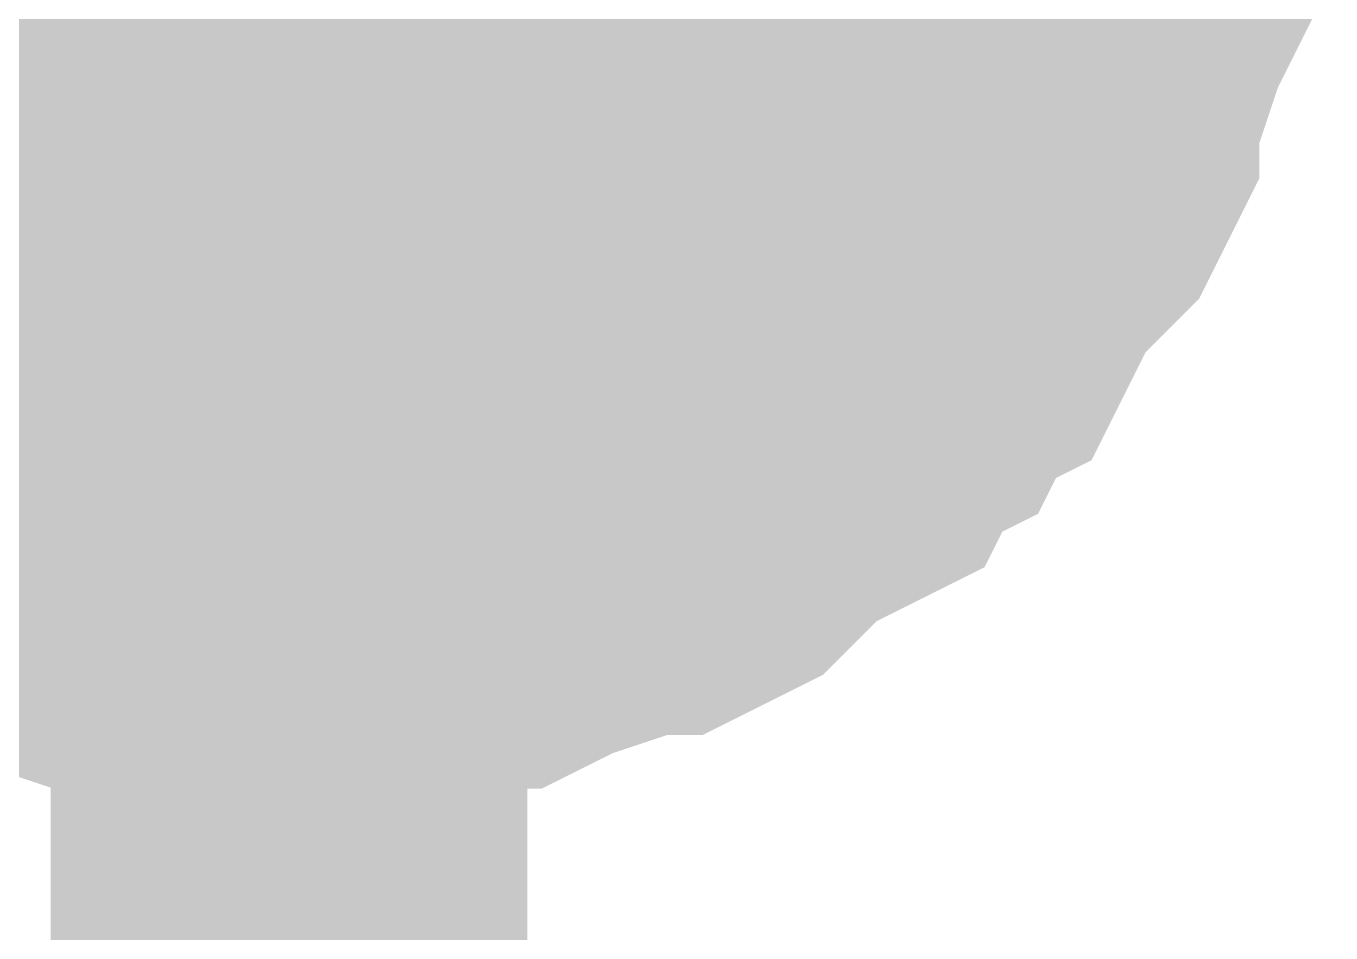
# Model space of a CAD drawing. Header units: inches. Extents: x 0 to 432, y 0 to 280.
# Drawn here: x 248.764 to 249.585, y 166.894 to 167.464 of the extents above; entities that cross this region are included whole.
import ezdxf

# ---------------------------------------------------------------- set-up
doc = ezdxf.new("R2010")
doc.units = ezdxf.units.IN
doc.layers.add('Sheet', color=255, linetype='Continuous')

msp = doc.modelspace()

# ---------------------------------------------------------------- linework, layer by layer
at = {"layer": 'Sheet'}
msp.add_lwpolyline([(248.666, 167.64, 0.508, 0.508, 1), (249.174, 167.64, 0.508, 0.508, 1)], format="xyseb", close=True, dxfattribs=at)
for points in [[(249.43503, 167.62877, 0.29972, 0.29972, 0), (249.43503, 167.60631, 0.29972, 0.29972, 0), (249.43503, 167.57262, 0.29972, 0.29972, 0), (249.4238, 167.55016, 0.29972, 0.29972, 0), (249.4238, 167.5277, 0.29972, 0.29972, 0), (249.4238, 167.50524, 0.29972, 0.29972, 0), (249.41257, 167.48278, 0.29972, 0.29972, 0), (249.40134, 167.44909, 0.29972, 0.29972, 0), (249.39011, 167.42663, 0.29972, 0.29972, 0), (249.39011, 167.40417, 0.29972, 0.29972, 0), (249.37888, 167.38171, 0.29972, 0.29972, 0), (249.36764, 167.37048, 0.29972, 0.29972, 0), (249.34518, 167.34802, 0.29972, 0.29972, 0), (249.33395, 167.32556, 0.29972, 0.29972, 0), (249.32272, 167.3031, 0.29972, 0.29972, 0), (249.30026, 167.29187, 0.29972, 0.29972, 0), (249.28903, 167.26941, 0.29972, 0.29972, 0), (249.26657, 167.25818, 0.29972, 0.29972, 0), (249.25534, 167.23572, 0.29972, 0.29972, 0), (249.23288, 167.22449, 0.29972, 0.29972, 0), (249.21041, 167.21326, 0.29972, 0.29972, 0), (249.18795, 167.1908, 0.29972, 0.29972, 0), (249.17672, 167.17957, 0.29972, 0.29972, 0), (249.15426, 167.16834, 0.29972, 0.29972, 0), (249.1318, 167.16834, 0.29972, 0.29972, 0), (249.10934, 167.15711, 0.29972, 0.29972, 0), (249.07565, 167.14588, 0.29972, 0.29972, 0), (249.05318, 167.13465, 0.29972, 0.29972, 0), (249.03072, 167.13465, 0.29972, 0.29972, 0), (249.00826, 167.13465, 0.29972, 0.29972, 0), (248.9858, 167.12342, 0.29972, 0.29972, 0), (248.95211, 167.12342, 0.29972, 0.29972, 0), (248.92965, 167.12342, 0.29972, 0.29972, 0)], [(249.43503, 167.62877, 0.29972, 0.29972, 0), (249.43503, 167.60631, 0.29972, 0.29972, 0), (249.43503, 167.57262, 0.29972, 0.29972, 0), (249.4238, 167.55016, 0.29972, 0.29972, 0), (249.4238, 167.5277, 0.29972, 0.29972, 0), (249.4238, 167.50524, 0.29972, 0.29972, 0), (249.41257, 167.48278, 0.29972, 0.29972, 0), (249.40134, 167.44909, 0.29972, 0.29972, 0), (249.39011, 167.42663, 0.29972, 0.29972, 0), (249.39011, 167.40417, 0.29972, 0.29972, 0), (249.37888, 167.38171, 0.29972, 0.29972, 0), (249.36764, 167.37048, 0.29972, 0.29972, 0), (249.34518, 167.34802, 0.29972, 0.29972, 0), (249.33395, 167.32556, 0.29972, 0.29972, 0), (249.32272, 167.3031, 0.29972, 0.29972, 0), (249.30026, 167.29187, 0.29972, 0.29972, 0), (249.28903, 167.26941, 0.29972, 0.29972, 0), (249.26657, 167.25818, 0.29972, 0.29972, 0), (249.25534, 167.23572, 0.29972, 0.29972, 0), (249.23288, 167.22449, 0.29972, 0.29972, 0), (249.21041, 167.21326, 0.29972, 0.29972, 0), (249.18795, 167.1908, 0.29972, 0.29972, 0), (249.17672, 167.17957, 0.29972, 0.29972, 0), (249.15426, 167.16834, 0.29972, 0.29972, 0), (249.1318, 167.16834, 0.29972, 0.29972, 0), (249.10934, 167.15711, 0.29972, 0.29972, 0), (249.07565, 167.14588, 0.29972, 0.29972, 0), (249.05318, 167.13465, 0.29972, 0.29972, 0), (249.03072, 167.13465, 0.29972, 0.29972, 0), (249.00826, 167.13465, 0.29972, 0.29972, 0), (248.9858, 167.12342, 0.29972, 0.29972, 0), (248.95211, 167.12342, 0.29972, 0.29972, 0), (248.92965, 167.12342, 0.29972, 0.29972, 0)], [(248.92965, 147.31387, 0.29972, 0.29972, 0), (248.92965, 167.62877, 0.29972, 0.29972, 0)], [(249.43503, 167.62877, 0.29972, 0.29972, 0), (249.43503, 167.60631, 0.29972, 0.29972, 0), (249.43503, 167.57262, 0.29972, 0.29972, 0), (249.4238, 167.55016, 0.29972, 0.29972, 0), (249.4238, 167.5277, 0.29972, 0.29972, 0), (249.4238, 167.50524, 0.29972, 0.29972, 0), (249.41257, 167.48278, 0.29972, 0.29972, 0), (249.40134, 167.44909, 0.29972, 0.29972, 0), (249.39011, 167.42663, 0.29972, 0.29972, 0), (249.39011, 167.40417, 0.29972, 0.29972, 0), (249.37888, 167.38171, 0.29972, 0.29972, 0), (249.36764, 167.37048, 0.29972, 0.29972, 0), (249.34518, 167.34802, 0.29972, 0.29972, 0), (249.33395, 167.32556, 0.29972, 0.29972, 0), (249.32272, 167.3031, 0.29972, 0.29972, 0), (249.30026, 167.29187, 0.29972, 0.29972, 0), (249.28903, 167.26941, 0.29972, 0.29972, 0), (249.26657, 167.25818, 0.29972, 0.29972, 0), (249.25534, 167.23572, 0.29972, 0.29972, 0), (249.23288, 167.22449, 0.29972, 0.29972, 0), (249.21041, 167.21326, 0.29972, 0.29972, 0), (249.18795, 167.1908, 0.29972, 0.29972, 0), (249.17672, 167.17957, 0.29972, 0.29972, 0), (249.15426, 167.16834, 0.29972, 0.29972, 0), (249.1318, 167.16834, 0.29972, 0.29972, 0), (249.10934, 167.15711, 0.29972, 0.29972, 0), (249.07565, 167.14588, 0.29972, 0.29972, 0), (249.05318, 167.13465, 0.29972, 0.29972, 0), (249.03072, 167.13465, 0.29972, 0.29972, 0), (249.00826, 167.13465, 0.29972, 0.29972, 0), (248.9858, 167.12342, 0.29972, 0.29972, 0), (248.95211, 167.12342, 0.29972, 0.29972, 0), (248.92965, 167.12342, 0.29972, 0.29972, 0)], [(249.43503, 167.62877, 0.29972, 0.29972, 0), (249.43503, 167.60631, 0.29972, 0.29972, 0), (249.43503, 167.57262, 0.29972, 0.29972, 0), (249.4238, 167.55016, 0.29972, 0.29972, 0), (249.4238, 167.5277, 0.29972, 0.29972, 0), (249.4238, 167.50524, 0.29972, 0.29972, 0), (249.41257, 167.48278, 0.29972, 0.29972, 0), (249.40134, 167.44909, 0.29972, 0.29972, 0), (249.39011, 167.42663, 0.29972, 0.29972, 0), (249.39011, 167.40417, 0.29972, 0.29972, 0), (249.37888, 167.38171, 0.29972, 0.29972, 0), (249.36764, 167.37048, 0.29972, 0.29972, 0), (249.34518, 167.34802, 0.29972, 0.29972, 0), (249.33395, 167.32556, 0.29972, 0.29972, 0), (249.32272, 167.3031, 0.29972, 0.29972, 0), (249.30026, 167.29187, 0.29972, 0.29972, 0), (249.28903, 167.26941, 0.29972, 0.29972, 0), (249.26657, 167.25818, 0.29972, 0.29972, 0), (249.25534, 167.23572, 0.29972, 0.29972, 0), (249.23288, 167.22449, 0.29972, 0.29972, 0), (249.21041, 167.21326, 0.29972, 0.29972, 0), (249.18795, 167.1908, 0.29972, 0.29972, 0), (249.17672, 167.17957, 0.29972, 0.29972, 0), (249.15426, 167.16834, 0.29972, 0.29972, 0), (249.1318, 167.16834, 0.29972, 0.29972, 0), (249.10934, 167.15711, 0.29972, 0.29972, 0), (249.07565, 167.14588, 0.29972, 0.29972, 0), (249.05318, 167.13465, 0.29972, 0.29972, 0), (249.03072, 167.13465, 0.29972, 0.29972, 0), (249.00826, 167.13465, 0.29972, 0.29972, 0), (248.9858, 167.12342, 0.29972, 0.29972, 0), (248.95211, 167.12342, 0.29972, 0.29972, 0), (248.92965, 167.12342, 0.29972, 0.29972, 0)], [(249.43503, 167.62877, 0.29972, 0.29972, 0), (249.43503, 167.60631, 0.29972, 0.29972, 0), (249.43503, 167.57262, 0.29972, 0.29972, 0), (249.4238, 167.55016, 0.29972, 0.29972, 0), (249.4238, 167.5277, 0.29972, 0.29972, 0), (249.4238, 167.50524, 0.29972, 0.29972, 0), (249.41257, 167.48278, 0.29972, 0.29972, 0), (249.40134, 167.44909, 0.29972, 0.29972, 0), (249.39011, 167.42663, 0.29972, 0.29972, 0), (249.39011, 167.40417, 0.29972, 0.29972, 0), (249.37888, 167.38171, 0.29972, 0.29972, 0), (249.36764, 167.37048, 0.29972, 0.29972, 0), (249.34518, 167.34802, 0.29972, 0.29972, 0), (249.33395, 167.32556, 0.29972, 0.29972, 0), (249.32272, 167.3031, 0.29972, 0.29972, 0), (249.30026, 167.29187, 0.29972, 0.29972, 0), (249.28903, 167.26941, 0.29972, 0.29972, 0), (249.26657, 167.25818, 0.29972, 0.29972, 0), (249.25534, 167.23572, 0.29972, 0.29972, 0), (249.23288, 167.22449, 0.29972, 0.29972, 0), (249.21041, 167.21326, 0.29972, 0.29972, 0), (249.18795, 167.1908, 0.29972, 0.29972, 0), (249.17672, 167.17957, 0.29972, 0.29972, 0), (249.15426, 167.16834, 0.29972, 0.29972, 0), (249.1318, 167.16834, 0.29972, 0.29972, 0), (249.10934, 167.15711, 0.29972, 0.29972, 0), (249.07565, 167.14588, 0.29972, 0.29972, 0), (249.05318, 167.13465, 0.29972, 0.29972, 0), (249.03072, 167.13465, 0.29972, 0.29972, 0), (249.00826, 167.13465, 0.29972, 0.29972, 0), (248.9858, 167.12342, 0.29972, 0.29972, 0), (248.95211, 167.12342, 0.29972, 0.29972, 0), (248.92965, 167.12342, 0.29972, 0.29972, 0)], [(249.43503, 167.62877, 0.29972, 0.29972, 0), (249.43503, 167.60631, 0.29972, 0.29972, 0), (249.43503, 167.57262, 0.29972, 0.29972, 0), (249.4238, 167.55016, 0.29972, 0.29972, 0), (249.4238, 167.5277, 0.29972, 0.29972, 0), (249.4238, 167.50524, 0.29972, 0.29972, 0), (249.41257, 167.48278, 0.29972, 0.29972, 0), (249.40134, 167.44909, 0.29972, 0.29972, 0), (249.39011, 167.42663, 0.29972, 0.29972, 0), (249.39011, 167.40417, 0.29972, 0.29972, 0), (249.37888, 167.38171, 0.29972, 0.29972, 0), (249.36764, 167.37048, 0.29972, 0.29972, 0), (249.34518, 167.34802, 0.29972, 0.29972, 0), (249.33395, 167.32556, 0.29972, 0.29972, 0), (249.32272, 167.3031, 0.29972, 0.29972, 0), (249.30026, 167.29187, 0.29972, 0.29972, 0), (249.28903, 167.26941, 0.29972, 0.29972, 0), (249.26657, 167.25818, 0.29972, 0.29972, 0), (249.25534, 167.23572, 0.29972, 0.29972, 0), (249.23288, 167.22449, 0.29972, 0.29972, 0), (249.21041, 167.21326, 0.29972, 0.29972, 0), (249.18795, 167.1908, 0.29972, 0.29972, 0), (249.17672, 167.17957, 0.29972, 0.29972, 0), (249.15426, 167.16834, 0.29972, 0.29972, 0), (249.1318, 167.16834, 0.29972, 0.29972, 0), (249.10934, 167.15711, 0.29972, 0.29972, 0), (249.07565, 167.14588, 0.29972, 0.29972, 0), (249.05318, 167.13465, 0.29972, 0.29972, 0), (249.03072, 167.13465, 0.29972, 0.29972, 0), (249.00826, 167.13465, 0.29972, 0.29972, 0), (248.9858, 167.12342, 0.29972, 0.29972, 0), (248.95211, 167.12342, 0.29972, 0.29972, 0), (248.92965, 167.12342, 0.29972, 0.29972, 0)], [(249.4238, 167.5277, 0.09906, 0.09906, 0), (249.4238, 167.50524, 0.09906, 0.09906, 0), (249.41257, 167.48278, 0.09906, 0.09906, 0), (249.40134, 167.44909, 0.09906, 0.09906, 0), (249.39011, 167.42663, 0.09906, 0.09906, 0), (249.39011, 167.40417, 0.09906, 0.09906, 0), (249.37888, 167.38171, 0.09906, 0.09906, 0), (249.36764, 167.37048, 0.09906, 0.09906, 0), (249.34518, 167.34802, 0.09906, 0.09906, 0), (249.33395, 167.32556, 0.09906, 0.09906, 0), (249.32272, 167.3031, 0.09906, 0.09906, 0), (249.30026, 167.29187, 0.09906, 0.09906, 0), (249.28903, 167.26941, 0.09906, 0.09906, 0), (249.26657, 167.25818, 0.09906, 0.09906, 0), (249.25534, 167.23572, 0.09906, 0.09906, 0), (249.23288, 167.22449, 0.09906, 0.09906, 0), (249.21041, 167.21326, 0.09906, 0.09906, 0), (249.18795, 167.1908, 0.09906, 0.09906, 0), (249.17672, 167.17957, 0.09906, 0.09906, 0), (249.15426, 167.16834, 0.09906, 0.09906, 0), (249.1318, 167.16834, 0.09906, 0.09906, 0), (249.10934, 167.15711, 0.09906, 0.09906, 0), (249.07565, 167.14588, 0.09906, 0.09906, 0), (249.05318, 167.13465, 0.09906, 0.09906, 0), (249.03072, 167.13465, 0.09906, 0.09906, 0), (249.00826, 167.13465, 0.09906, 0.09906, 0), (248.9858, 167.12342, 0.09906, 0.09906, 0), (248.95211, 167.12342, 0.09906, 0.09906, 0), (248.92965, 167.12342, 0.09906, 0.09906, 0)], [(249.4238, 167.5277, 0.09906, 0.09906, 0), (249.4238, 167.50524, 0.09906, 0.09906, 0), (249.41257, 167.48278, 0.09906, 0.09906, 0), (249.40134, 167.44909, 0.09906, 0.09906, 0), (249.39011, 167.42663, 0.09906, 0.09906, 0), (249.39011, 167.40417, 0.09906, 0.09906, 0), (249.37888, 167.38171, 0.09906, 0.09906, 0), (249.36764, 167.37048, 0.09906, 0.09906, 0), (249.34518, 167.34802, 0.09906, 0.09906, 0), (249.33395, 167.32556, 0.09906, 0.09906, 0), (249.32272, 167.3031, 0.09906, 0.09906, 0), (249.30026, 167.29187, 0.09906, 0.09906, 0), (249.28903, 167.26941, 0.09906, 0.09906, 0), (249.26657, 167.25818, 0.09906, 0.09906, 0), (249.25534, 167.23572, 0.09906, 0.09906, 0), (249.23288, 167.22449, 0.09906, 0.09906, 0), (249.21041, 167.21326, 0.09906, 0.09906, 0), (249.18795, 167.1908, 0.09906, 0.09906, 0), (249.17672, 167.17957, 0.09906, 0.09906, 0), (249.15426, 167.16834, 0.09906, 0.09906, 0), (249.1318, 167.16834, 0.09906, 0.09906, 0), (249.10934, 167.15711, 0.09906, 0.09906, 0), (249.07565, 167.14588, 0.09906, 0.09906, 0), (249.05318, 167.13465, 0.09906, 0.09906, 0), (249.03072, 167.13465, 0.09906, 0.09906, 0), (249.00826, 167.13465, 0.09906, 0.09906, 0), (248.9858, 167.12342, 0.09906, 0.09906, 0), (248.95211, 167.12342, 0.09906, 0.09906, 0), (248.92965, 167.12342, 0.09906, 0.09906, 0)], [(249.4238, 167.5277, 0.09906, 0.09906, 0), (249.4238, 167.50524, 0.09906, 0.09906, 0), (249.41257, 167.48278, 0.09906, 0.09906, 0), (249.40134, 167.44909, 0.09906, 0.09906, 0), (249.39011, 167.42663, 0.09906, 0.09906, 0), (249.39011, 167.40417, 0.09906, 0.09906, 0), (249.37888, 167.38171, 0.09906, 0.09906, 0), (249.36764, 167.37048, 0.09906, 0.09906, 0), (249.34518, 167.34802, 0.09906, 0.09906, 0), (249.33395, 167.32556, 0.09906, 0.09906, 0), (249.32272, 167.3031, 0.09906, 0.09906, 0), (249.30026, 167.29187, 0.09906, 0.09906, 0), (249.28903, 167.26941, 0.09906, 0.09906, 0), (249.26657, 167.25818, 0.09906, 0.09906, 0), (249.25534, 167.23572, 0.09906, 0.09906, 0), (249.23288, 167.22449, 0.09906, 0.09906, 0), (249.21041, 167.21326, 0.09906, 0.09906, 0), (249.18795, 167.1908, 0.09906, 0.09906, 0), (249.17672, 167.17957, 0.09906, 0.09906, 0), (249.15426, 167.16834, 0.09906, 0.09906, 0), (249.1318, 167.16834, 0.09906, 0.09906, 0), (249.10934, 167.15711, 0.09906, 0.09906, 0), (249.07565, 167.14588, 0.09906, 0.09906, 0), (249.05318, 167.13465, 0.09906, 0.09906, 0), (249.03072, 167.13465, 0.09906, 0.09906, 0), (249.00826, 167.13465, 0.09906, 0.09906, 0), (248.9858, 167.12342, 0.09906, 0.09906, 0), (248.95211, 167.12342, 0.09906, 0.09906, 0), (248.92965, 167.12342, 0.09906, 0.09906, 0)], [(249.4238, 167.5277, 0.09906, 0.09906, 0), (249.4238, 167.50524, 0.09906, 0.09906, 0), (249.41257, 167.48278, 0.09906, 0.09906, 0), (249.40134, 167.44909, 0.09906, 0.09906, 0), (249.39011, 167.42663, 0.09906, 0.09906, 0), (249.39011, 167.40417, 0.09906, 0.09906, 0), (249.37888, 167.38171, 0.09906, 0.09906, 0), (249.36764, 167.37048, 0.09906, 0.09906, 0), (249.34518, 167.34802, 0.09906, 0.09906, 0), (249.33395, 167.32556, 0.09906, 0.09906, 0), (249.32272, 167.3031, 0.09906, 0.09906, 0), (249.30026, 167.29187, 0.09906, 0.09906, 0), (249.28903, 167.26941, 0.09906, 0.09906, 0), (249.26657, 167.25818, 0.09906, 0.09906, 0), (249.25534, 167.23572, 0.09906, 0.09906, 0), (249.23288, 167.22449, 0.09906, 0.09906, 0), (249.21041, 167.21326, 0.09906, 0.09906, 0), (249.18795, 167.1908, 0.09906, 0.09906, 0), (249.17672, 167.17957, 0.09906, 0.09906, 0), (249.15426, 167.16834, 0.09906, 0.09906, 0), (249.1318, 167.16834, 0.09906, 0.09906, 0), (249.10934, 167.15711, 0.09906, 0.09906, 0), (249.07565, 167.14588, 0.09906, 0.09906, 0), (249.05318, 167.13465, 0.09906, 0.09906, 0), (249.03072, 167.13465, 0.09906, 0.09906, 0), (249.00826, 167.13465, 0.09906, 0.09906, 0), (248.9858, 167.12342, 0.09906, 0.09906, 0), (248.95211, 167.12342, 0.09906, 0.09906, 0), (248.92965, 167.12342, 0.09906, 0.09906, 0)], [(249.4238, 167.5277, 0.09906, 0.09906, 0), (249.4238, 167.50524, 0.09906, 0.09906, 0), (249.41257, 167.48278, 0.09906, 0.09906, 0), (249.40134, 167.44909, 0.09906, 0.09906, 0), (249.39011, 167.42663, 0.09906, 0.09906, 0), (249.39011, 167.40417, 0.09906, 0.09906, 0), (249.37888, 167.38171, 0.09906, 0.09906, 0), (249.36764, 167.37048, 0.09906, 0.09906, 0), (249.34518, 167.34802, 0.09906, 0.09906, 0), (249.33395, 167.32556, 0.09906, 0.09906, 0), (249.32272, 167.3031, 0.09906, 0.09906, 0), (249.30026, 167.29187, 0.09906, 0.09906, 0), (249.28903, 167.26941, 0.09906, 0.09906, 0), (249.26657, 167.25818, 0.09906, 0.09906, 0), (249.25534, 167.23572, 0.09906, 0.09906, 0), (249.23288, 167.22449, 0.09906, 0.09906, 0), (249.21041, 167.21326, 0.09906, 0.09906, 0), (249.18795, 167.1908, 0.09906, 0.09906, 0), (249.17672, 167.17957, 0.09906, 0.09906, 0), (249.15426, 167.16834, 0.09906, 0.09906, 0), (249.1318, 167.16834, 0.09906, 0.09906, 0), (249.10934, 167.15711, 0.09906, 0.09906, 0), (249.07565, 167.14588, 0.09906, 0.09906, 0), (249.05318, 167.13465, 0.09906, 0.09906, 0), (249.03072, 167.13465, 0.09906, 0.09906, 0), (249.00826, 167.13465, 0.09906, 0.09906, 0), (248.9858, 167.12342, 0.09906, 0.09906, 0), (248.95211, 167.12342, 0.09906, 0.09906, 0), (248.92965, 167.12342, 0.09906, 0.09906, 0)], [(249.4238, 167.5277, 0.09906, 0.09906, 0), (249.4238, 167.50524, 0.09906, 0.09906, 0), (249.41257, 167.48278, 0.09906, 0.09906, 0), (249.40134, 167.44909, 0.09906, 0.09906, 0), (249.39011, 167.42663, 0.09906, 0.09906, 0), (249.39011, 167.40417, 0.09906, 0.09906, 0), (249.37888, 167.38171, 0.09906, 0.09906, 0), (249.36764, 167.37048, 0.09906, 0.09906, 0), (249.34518, 167.34802, 0.09906, 0.09906, 0), (249.33395, 167.32556, 0.09906, 0.09906, 0), (249.32272, 167.3031, 0.09906, 0.09906, 0), (249.30026, 167.29187, 0.09906, 0.09906, 0), (249.28903, 167.26941, 0.09906, 0.09906, 0), (249.26657, 167.25818, 0.09906, 0.09906, 0), (249.25534, 167.23572, 0.09906, 0.09906, 0), (249.23288, 167.22449, 0.09906, 0.09906, 0), (249.21041, 167.21326, 0.09906, 0.09906, 0), (249.18795, 167.1908, 0.09906, 0.09906, 0), (249.17672, 167.17957, 0.09906, 0.09906, 0), (249.15426, 167.16834, 0.09906, 0.09906, 0), (249.1318, 167.16834, 0.09906, 0.09906, 0), (249.10934, 167.15711, 0.09906, 0.09906, 0), (249.07565, 167.14588, 0.09906, 0.09906, 0), (249.05318, 167.13465, 0.09906, 0.09906, 0), (249.03072, 167.13465, 0.09906, 0.09906, 0), (249.00826, 167.13465, 0.09906, 0.09906, 0), (248.9858, 167.12342, 0.09906, 0.09906, 0), (248.95211, 167.12342, 0.09906, 0.09906, 0), (248.92965, 167.12342, 0.09906, 0.09906, 0)], [(248.92965, 167.12342, 0.29972, 0.29972, 0), (248.90718, 167.12342, 0.29972, 0.29972, 0), (248.87349, 167.12342, 0.29972, 0.29972, 0), (248.85103, 167.13465, 0.29972, 0.29972, 0), (248.82857, 167.13465, 0.29972, 0.29972, 0), (248.80611, 167.13465, 0.29972, 0.29972, 0), (248.77241, 167.14588, 0.29972, 0.29972, 0), (248.74995, 167.15711, 0.29972, 0.29972, 0), (248.72749, 167.16834, 0.29972, 0.29972, 0), (248.70503, 167.16834, 0.29972, 0.29972, 0), (248.68257, 167.17957, 0.29972, 0.29972, 0), (248.66011, 167.1908, 0.29972, 0.29972, 0), (248.63765, 167.21326, 0.29972, 0.29972, 0), (248.62641, 167.22449, 0.29972, 0.29972, 0), (248.60395, 167.23572, 0.29972, 0.29972, 0)], [(248.92965, 167.12342, 0.29972, 0.29972, 0), (248.90718, 167.12342, 0.29972, 0.29972, 0), (248.87349, 167.12342, 0.29972, 0.29972, 0), (248.85103, 167.13465, 0.29972, 0.29972, 0), (248.82857, 167.13465, 0.29972, 0.29972, 0), (248.80611, 167.13465, 0.29972, 0.29972, 0), (248.77241, 167.14588, 0.29972, 0.29972, 0), (248.74995, 167.15711, 0.29972, 0.29972, 0), (248.72749, 167.16834, 0.29972, 0.29972, 0), (248.70503, 167.16834, 0.29972, 0.29972, 0), (248.68257, 167.17957, 0.29972, 0.29972, 0), (248.66011, 167.1908, 0.29972, 0.29972, 0), (248.63765, 167.21326, 0.29972, 0.29972, 0), (248.62641, 167.22449, 0.29972, 0.29972, 0), (248.60395, 167.23572, 0.29972, 0.29972, 0)], [(248.92965, 167.12342, 0.29972, 0.29972, 0), (248.90718, 167.12342, 0.29972, 0.29972, 0), (248.87349, 167.12342, 0.29972, 0.29972, 0), (248.85103, 167.13465, 0.29972, 0.29972, 0), (248.82857, 167.13465, 0.29972, 0.29972, 0), (248.80611, 167.13465, 0.29972, 0.29972, 0), (248.77241, 167.14588, 0.29972, 0.29972, 0), (248.74995, 167.15711, 0.29972, 0.29972, 0), (248.72749, 167.16834, 0.29972, 0.29972, 0), (248.70503, 167.16834, 0.29972, 0.29972, 0), (248.68257, 167.17957, 0.29972, 0.29972, 0), (248.66011, 167.1908, 0.29972, 0.29972, 0), (248.63765, 167.21326, 0.29972, 0.29972, 0), (248.62641, 167.22449, 0.29972, 0.29972, 0), (248.60395, 167.23572, 0.29972, 0.29972, 0)], [(248.92965, 167.12342, 0.29972, 0.29972, 0), (248.90718, 167.12342, 0.29972, 0.29972, 0), (248.87349, 167.12342, 0.29972, 0.29972, 0), (248.85103, 167.13465, 0.29972, 0.29972, 0), (248.82857, 167.13465, 0.29972, 0.29972, 0), (248.80611, 167.13465, 0.29972, 0.29972, 0), (248.77241, 167.14588, 0.29972, 0.29972, 0), (248.74995, 167.15711, 0.29972, 0.29972, 0), (248.72749, 167.16834, 0.29972, 0.29972, 0), (248.70503, 167.16834, 0.29972, 0.29972, 0), (248.68257, 167.17957, 0.29972, 0.29972, 0), (248.66011, 167.1908, 0.29972, 0.29972, 0), (248.63765, 167.21326, 0.29972, 0.29972, 0), (248.62641, 167.22449, 0.29972, 0.29972, 0), (248.60395, 167.23572, 0.29972, 0.29972, 0)], [(248.92965, 167.12342, 0.29972, 0.29972, 0), (248.90718, 167.12342, 0.29972, 0.29972, 0), (248.87349, 167.12342, 0.29972, 0.29972, 0), (248.85103, 167.13465, 0.29972, 0.29972, 0), (248.82857, 167.13465, 0.29972, 0.29972, 0), (248.80611, 167.13465, 0.29972, 0.29972, 0), (248.77241, 167.14588, 0.29972, 0.29972, 0), (248.74995, 167.15711, 0.29972, 0.29972, 0), (248.72749, 167.16834, 0.29972, 0.29972, 0), (248.70503, 167.16834, 0.29972, 0.29972, 0), (248.68257, 167.17957, 0.29972, 0.29972, 0), (248.66011, 167.1908, 0.29972, 0.29972, 0), (248.63765, 167.21326, 0.29972, 0.29972, 0), (248.62641, 167.22449, 0.29972, 0.29972, 0), (248.60395, 167.23572, 0.29972, 0.29972, 0)], [(248.92965, 167.12342, 0.29972, 0.29972, 0), (248.90718, 167.12342, 0.29972, 0.29972, 0), (248.87349, 167.12342, 0.29972, 0.29972, 0), (248.85103, 167.13465, 0.29972, 0.29972, 0), (248.82857, 167.13465, 0.29972, 0.29972, 0), (248.80611, 167.13465, 0.29972, 0.29972, 0), (248.77241, 167.14588, 0.29972, 0.29972, 0), (248.74995, 167.15711, 0.29972, 0.29972, 0), (248.72749, 167.16834, 0.29972, 0.29972, 0), (248.70503, 167.16834, 0.29972, 0.29972, 0), (248.68257, 167.17957, 0.29972, 0.29972, 0), (248.66011, 167.1908, 0.29972, 0.29972, 0), (248.63765, 167.21326, 0.29972, 0.29972, 0), (248.62641, 167.22449, 0.29972, 0.29972, 0), (248.60395, 167.23572, 0.29972, 0.29972, 0)], [(248.92965, 167.12342, 0.09906, 0.09906, 0), (248.90718, 167.12342, 0.09906, 0.09906, 0), (248.87349, 167.12342, 0.09906, 0.09906, 0), (248.85103, 167.13465, 0.09906, 0.09906, 0), (248.82857, 167.13465, 0.09906, 0.09906, 0), (248.80611, 167.13465, 0.09906, 0.09906, 0), (248.77241, 167.14588, 0.09906, 0.09906, 0), (248.74995, 167.15711, 0.09906, 0.09906, 0), (248.72749, 167.16834, 0.09906, 0.09906, 0), (248.70503, 167.16834, 0.09906, 0.09906, 0)], [(248.92965, 167.12342, 0.09906, 0.09906, 0), (248.90718, 167.12342, 0.09906, 0.09906, 0), (248.87349, 167.12342, 0.09906, 0.09906, 0), (248.85103, 167.13465, 0.09906, 0.09906, 0), (248.82857, 167.13465, 0.09906, 0.09906, 0), (248.80611, 167.13465, 0.09906, 0.09906, 0), (248.77241, 167.14588, 0.09906, 0.09906, 0), (248.74995, 167.15711, 0.09906, 0.09906, 0), (248.72749, 167.16834, 0.09906, 0.09906, 0), (248.70503, 167.16834, 0.09906, 0.09906, 0)], [(248.92965, 167.12342, 0.09906, 0.09906, 0), (248.90718, 167.12342, 0.09906, 0.09906, 0), (248.87349, 167.12342, 0.09906, 0.09906, 0), (248.85103, 167.13465, 0.09906, 0.09906, 0), (248.82857, 167.13465, 0.09906, 0.09906, 0), (248.80611, 167.13465, 0.09906, 0.09906, 0), (248.77241, 167.14588, 0.09906, 0.09906, 0), (248.74995, 167.15711, 0.09906, 0.09906, 0), (248.72749, 167.16834, 0.09906, 0.09906, 0), (248.70503, 167.16834, 0.09906, 0.09906, 0)], [(248.92965, 167.12342, 0.09906, 0.09906, 0), (248.90718, 167.12342, 0.09906, 0.09906, 0), (248.87349, 167.12342, 0.09906, 0.09906, 0), (248.85103, 167.13465, 0.09906, 0.09906, 0), (248.82857, 167.13465, 0.09906, 0.09906, 0), (248.80611, 167.13465, 0.09906, 0.09906, 0), (248.77241, 167.14588, 0.09906, 0.09906, 0), (248.74995, 167.15711, 0.09906, 0.09906, 0), (248.72749, 167.16834, 0.09906, 0.09906, 0), (248.70503, 167.16834, 0.09906, 0.09906, 0)], [(248.92965, 167.12342, 0.09906, 0.09906, 0), (248.90718, 167.12342, 0.09906, 0.09906, 0), (248.87349, 167.12342, 0.09906, 0.09906, 0), (248.85103, 167.13465, 0.09906, 0.09906, 0), (248.82857, 167.13465, 0.09906, 0.09906, 0), (248.80611, 167.13465, 0.09906, 0.09906, 0), (248.77241, 167.14588, 0.09906, 0.09906, 0), (248.74995, 167.15711, 0.09906, 0.09906, 0), (248.72749, 167.16834, 0.09906, 0.09906, 0), (248.70503, 167.16834, 0.09906, 0.09906, 0)], [(248.92965, 167.12342, 0.09906, 0.09906, 0), (248.90718, 167.12342, 0.09906, 0.09906, 0), (248.87349, 167.12342, 0.09906, 0.09906, 0), (248.85103, 167.13465, 0.09906, 0.09906, 0), (248.82857, 167.13465, 0.09906, 0.09906, 0), (248.80611, 167.13465, 0.09906, 0.09906, 0), (248.77241, 167.14588, 0.09906, 0.09906, 0), (248.74995, 167.15711, 0.09906, 0.09906, 0), (248.72749, 167.16834, 0.09906, 0.09906, 0), (248.70503, 167.16834, 0.09906, 0.09906, 0)]]:
    msp.add_lwpolyline(points, format="xyseb", dxfattribs=at)

doc.saveas('drawing.dxf')
